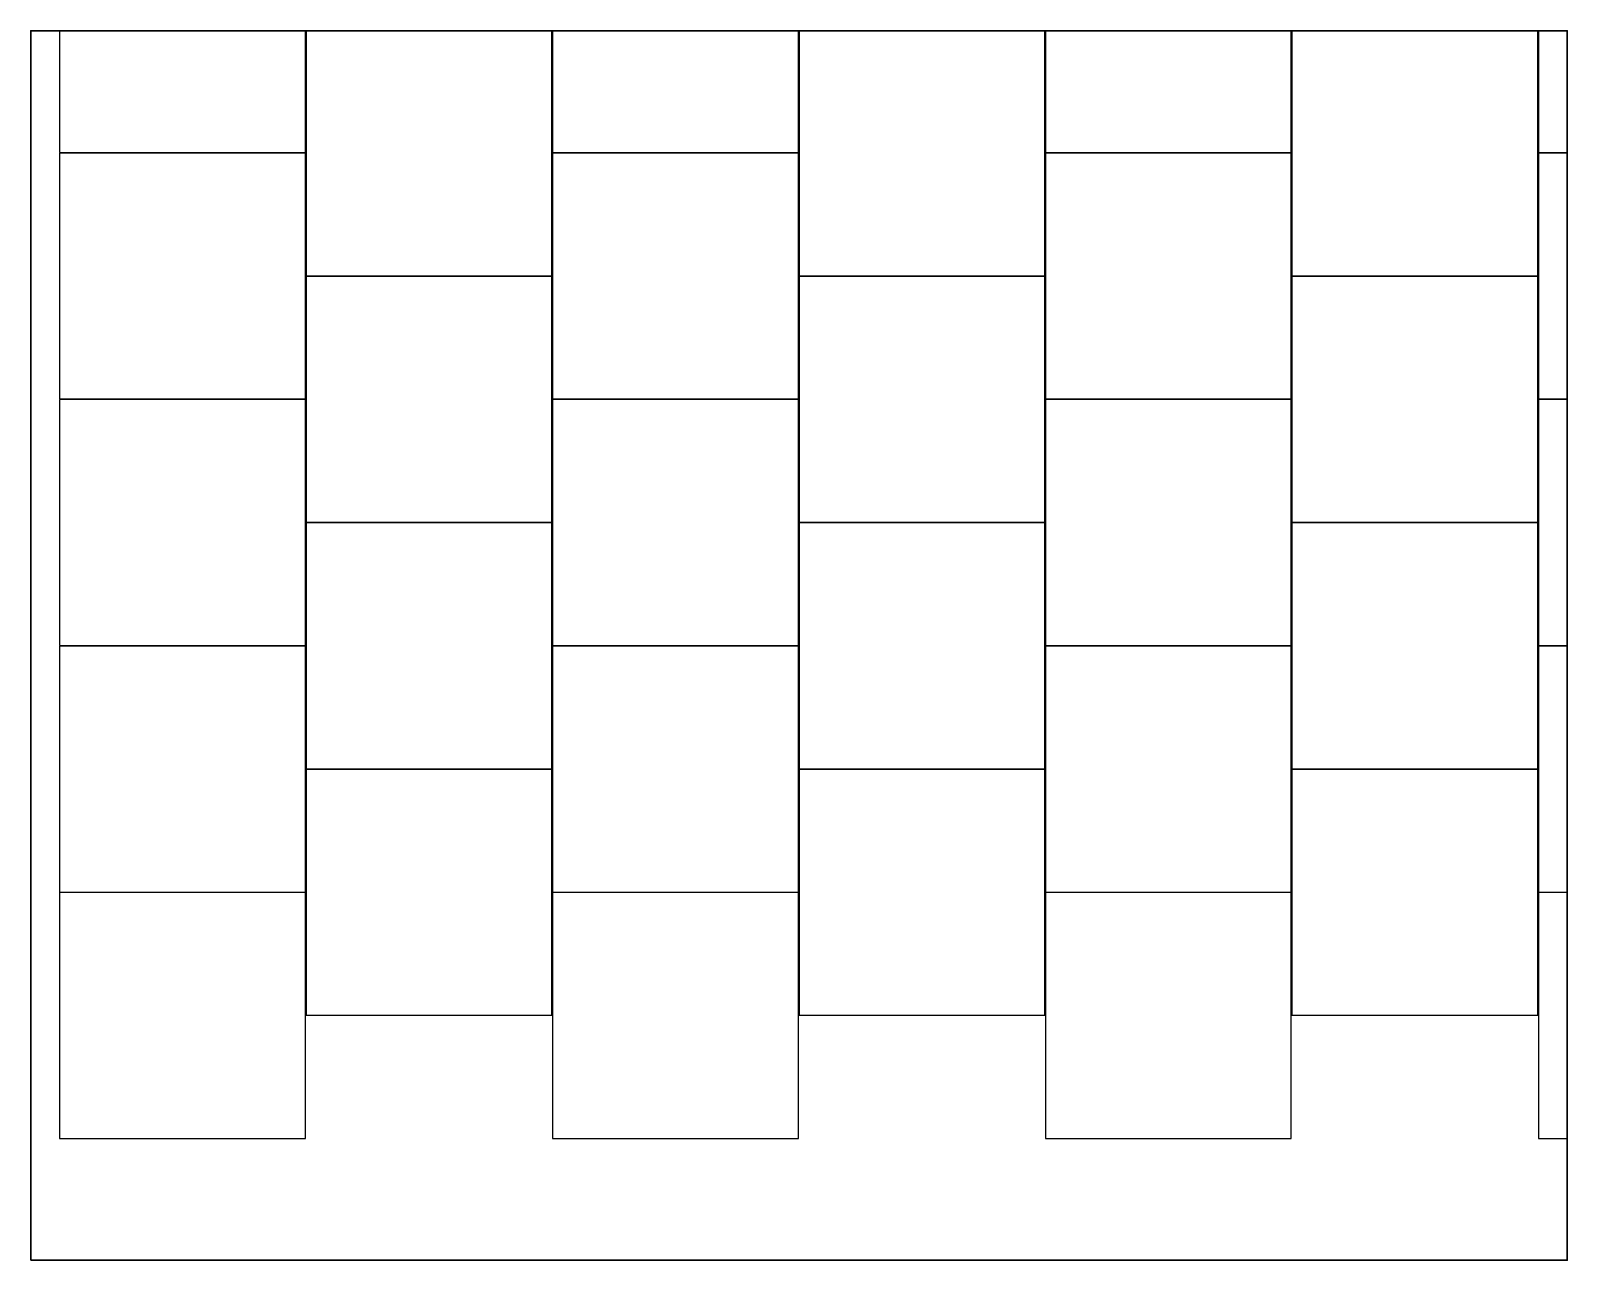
# Model space of a CAD drawing. Header units: metres. Extents: x 0 to 5000, y 0 to 4000.
import ezdxf

# ---------------------------------------------------------------- set-up
doc = ezdxf.new("R2010")
doc.units = ezdxf.units.M
for name, color, linetype in [('BORDER', 7, 'Continuous'), ('CUT_TILE', 30, 'Continuous'), ('FULL_TILE', 8, 'Continuous')]:
    doc.layers.add(name, color=color, linetype=linetype)

msp = doc.modelspace()

# ---------------------------------------------------------------- linework, layer by layer
at = {"layer": 'BORDER', "lineweight": 30}
msp.add_lwpolyline([(0, 0), (5000, 0), (5000, 4000), (0, 4000), (0, 0)], close=True, dxfattribs=at)
at = {"layer": 'CUT_TILE'}
for points in [[(94, 3604), (894, 3604), (894, 4000), (94, 4000), (94, 3604)], [(896, 3203), (1696, 3203), (1696, 4000), (896, 4000), (896, 3203)], [(1698, 3604), (2498, 3604), (2498, 4000), (1698, 4000), (1698, 3604)], [(2500, 3203), (3300, 3203), (3300, 4000), (2500, 4000), (2500, 3203)], [(3302, 3604), (4102, 3604), (4102, 4000), (3302, 4000), (3302, 3604)], [(4104, 3203), (4904, 3203), (4904, 4000), (4104, 4000), (4104, 3203)], [(4906, 3604), (5000, 3604), (5000, 4000), (4906, 4000), (4906, 3604)], [(4906, 2802), (5000, 2802), (5000, 3602), (4906, 3602), (4906, 2802)], [(4906, 2000), (5000, 2000), (5000, 2800), (4906, 2800), (4906, 2000)], [(4906, 1198), (5000, 1198), (5000, 1998), (4906, 1998), (4906, 1198)], [(4906, 396), (5000, 396), (5000, 1196), (4906, 1196), (4906, 396)]]:
    msp.add_lwpolyline(points, close=True, dxfattribs=at)
at = {"layer": 'FULL_TILE'}
for points in [[(94, 2802), (894, 2802), (894, 3602), (94, 3602), (94, 2802)], [(1698, 2802), (2498, 2802), (2498, 3602), (1698, 3602), (1698, 2802)], [(3302, 2802), (4102, 2802), (4102, 3602), (3302, 3602), (3302, 2802)], [(896, 2401), (1696, 2401), (1696, 3201), (896, 3201), (896, 2401)], [(2500, 2401), (3300, 2401), (3300, 3201), (2500, 3201), (2500, 2401)], [(4104, 2401), (4904, 2401), (4904, 3201), (4104, 3201), (4104, 2401)], [(94, 2000), (894, 2000), (894, 2800), (94, 2800), (94, 2000)], [(1698, 2000), (2498, 2000), (2498, 2800), (1698, 2800), (1698, 2000)], [(3302, 2000), (4102, 2000), (4102, 2800), (3302, 2800), (3302, 2000)], [(896, 1599), (1696, 1599), (1696, 2399), (896, 2399), (896, 1599)], [(2500, 1599), (3300, 1599), (3300, 2399), (2500, 2399), (2500, 1599)], [(4104, 1599), (4904, 1599), (4904, 2399), (4104, 2399), (4104, 1599)], [(94, 1198), (894, 1198), (894, 1998), (94, 1998), (94, 1198)], [(1698, 1198), (2498, 1198), (2498, 1998), (1698, 1998), (1698, 1198)], [(3302, 1198), (4102, 1198), (4102, 1998), (3302, 1998), (3302, 1198)], [(896, 797), (1696, 797), (1696, 1597), (896, 1597), (896, 797)], [(2500, 797), (3300, 797), (3300, 1597), (2500, 1597), (2500, 797)], [(4104, 797), (4904, 797), (4904, 1597), (4104, 1597), (4104, 797)], [(94, 396), (894, 396), (894, 1196), (94, 1196), (94, 396)], [(1698, 396), (2498, 396), (2498, 1196), (1698, 1196), (1698, 396)], [(3302, 396), (4102, 396), (4102, 1196), (3302, 1196), (3302, 396)]]:
    msp.add_lwpolyline(points, close=True, dxfattribs=at)

doc.saveas('drawing.dxf')
